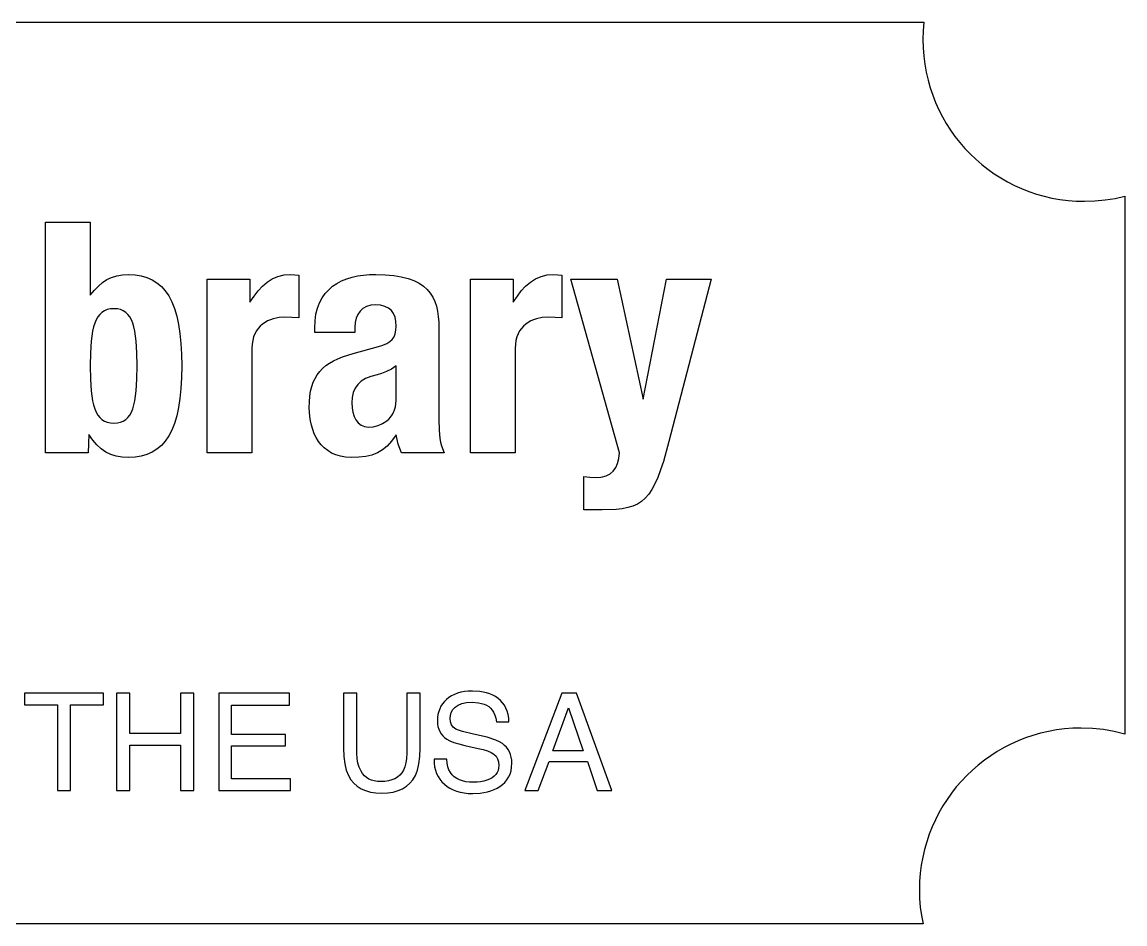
# Model space of a CAD drawing. Extents: x -37 to 37, y -70 to 70.
# Drawn here: x -0.22 to 37.14, y 3.36 to 33.9 of the extents above; entities that cross this region are included whole.
import ezdxf

# ---------------------------------------------------------------- set-up
doc = ezdxf.new("R2010")
doc.units = 0
doc.header["$MEASUREMENT"] = 0
doc.layers.get('0').update_dxf_attribs({"linetype": 'CONTINUOUS'})

msp = doc.modelspace()

# ---------------------------------------------------------------- linework, layer by layer
for p, q in [((-30.618, 33.904), (30.326, 33.904)), ((30.326, 33.904), (30.302, 33.61)), ((30.302, 33.61), (30.293, 33.309)), ((30.293, 33.309), (30.301, 33.027)), ((30.301, 33.027), (30.322, 32.749)), ((30.322, 32.749), (30.357, 32.475)), ((30.357, 32.475), (30.405, 32.205)), ((30.405, 32.205), (30.466, 31.94)), ((30.466, 31.94), (30.539, 31.681)), ((30.539, 31.681), (30.625, 31.426)), ((30.625, 31.426), (30.723, 31.178)), ((30.723, 31.178), (30.833, 30.935)), ((30.833, 30.935), (30.954, 30.699)), ((30.954, 30.699), (31.086, 30.47)), ((31.086, 30.47), (31.228, 30.248)), ((31.228, 30.248), (31.38, 30.033)), ((31.38, 30.033), (31.543, 29.826)), ((31.543, 29.826), (31.715, 29.627)), ((31.715, 29.627), (31.896, 29.437)), ((31.896, 29.437), (32.086, 29.256)), ((32.086, 29.256), (32.285, 29.084)), ((32.285, 29.084), (32.492, 28.921)), ((32.492, 28.921), (32.706, 28.769)), ((32.706, 28.769), (32.929, 28.626)), ((32.929, 28.626), (33.158, 28.494)), ((33.158, 28.494), (33.394, 28.374)), ((33.394, 28.374), (33.637, 28.264)), ((33.637, 28.264), (33.885, 28.166)), ((33.885, 28.166), (34.14, 28.08)), ((34.14, 28.08), (34.4, 28.006)), ((34.4, 28.006), (34.665, 27.945)), ((34.665, 27.945), (34.935, 27.897)), ((34.935, 27.897), (35.209, 27.862)), ((35.209, 27.862), (35.487, 27.841)), ((35.487, 27.841), (35.769, 27.834)), ((35.769, 27.834), (36.121, 27.845)), ((36.121, 27.845), (36.466, 27.878)), ((36.466, 27.878), (36.805, 27.932)), ((36.805, 27.932), (37.136, 28.006)), ((37.136, 28.006), (37.136, 9.784)), ((0.578, 27.13), (2.089, 27.13)), ((0.578, 19.309), (0.578, 27.13)), ((2.089, 27.13), (2.089, 24.654)), ((2.364, 24.962), (2.503, 25.083)), ((2.503, 25.083), (2.652, 25.181)), ((2.652, 25.181), (2.813, 25.257)), ((2.813, 25.257), (2.987, 25.312)), ((2.987, 25.312), (3.176, 25.344)), ((3.176, 25.344), (3.381, 25.355)), ((3.381, 25.355), (3.605, 25.344)), ((3.605, 25.344), (3.814, 25.312)), ((3.814, 25.312), (4.008, 25.257)), ((4.008, 25.257), (4.186, 25.179)), ((4.186, 25.179), (4.349, 25.077)), ((4.349, 25.077), (4.497, 24.952)), ((6.054, 25.201), (7.5, 25.201)), ((6.054, 19.309), (6.054, 25.201)), ((7.5, 25.201), (7.5, 24.413)), ((7.922, 24.961), (8.082, 25.098)), ((8.082, 25.098), (8.256, 25.207)), ((8.256, 25.207), (8.447, 25.288)), ((8.447, 25.288), (8.654, 25.338)), ((8.654, 25.338), (8.88, 25.355)), ((8.88, 25.355), (9.154, 25.333)), ((9.154, 25.333), (9.154, 23.887)), ((10.298, 24.955), (10.445, 25.054)), ((10.445, 25.054), (10.605, 25.138)), ((10.605, 25.138), (10.775, 25.207)), ((10.775, 25.207), (10.956, 25.262)), ((10.956, 25.262), (11.146, 25.304)), ((11.146, 25.304), (11.344, 25.333)), ((11.344, 25.333), (11.549, 25.349)), ((11.549, 25.349), (11.76, 25.355)), ((11.76, 25.355), (12.08, 25.346)), ((12.08, 25.346), (12.368, 25.321)), ((12.368, 25.321), (12.625, 25.279)), ((12.625, 25.279), (12.852, 25.222)), ((12.852, 25.222), (13.052, 25.15)), ((13.052, 25.15), (13.226, 25.063)), ((13.226, 25.063), (13.375, 24.963)), ((14.97, 25.201), (16.414, 25.201)), ((14.97, 19.309), (14.97, 25.201)), ((16.414, 25.201), (16.414, 24.413)), ((16.837, 24.961), (16.997, 25.098)), ((16.997, 25.098), (17.172, 25.207)), ((17.172, 25.207), (17.362, 25.288)), ((17.362, 25.288), (17.57, 25.338)), ((17.57, 25.338), (17.795, 25.355)), ((17.795, 25.355), (18.068, 25.333)), ((18.068, 25.333), (18.068, 23.887)), ((20.017, 19.309), (18.363, 25.201)), ((18.363, 25.201), (19.939, 25.201)), ((19.939, 25.201), (20.816, 21.128)), ((20.816, 21.128), (21.605, 25.201)), ((21.605, 25.201), (23.116, 25.201)), ((23.116, 25.201), (21.692, 19.703)), ((2.089, 24.654), (2.234, 24.819)), ((2.234, 24.819), (2.364, 24.962)), ((4.497, 24.952), (4.631, 24.802)), ((4.631, 24.802), (4.749, 24.627)), ((7.643, 24.617), (7.776, 24.8)), ((7.776, 24.8), (7.922, 24.961)), ((9.942, 24.56), (10.045, 24.709)), ((10.045, 24.709), (10.165, 24.84)), ((10.165, 24.84), (10.298, 24.955)), ((13.375, 24.963), (13.502, 24.85)), ((13.502, 24.85), (13.608, 24.724)), ((13.608, 24.724), (13.694, 24.587)), ((16.557, 24.617), (16.69, 24.8)), ((16.69, 24.8), (16.837, 24.961)), ((4.749, 24.627), (4.854, 24.426)), ((4.854, 24.426), (4.943, 24.199)), ((7.5, 24.413), (7.643, 24.617)), ((9.785, 24.209), (9.854, 24.394)), ((9.854, 24.394), (9.942, 24.56)), ((11.588, 24.311), (11.446, 24.27)), ((11.75, 24.325), (11.588, 24.311)), ((11.924, 24.313), (11.75, 24.325)), ((12.072, 24.275), (11.924, 24.313)), ((13.694, 24.587), (13.763, 24.438)), ((13.763, 24.438), (13.815, 24.278)), ((16.414, 24.413), (16.557, 24.617)), ((2.343, 23.918), (2.287, 23.819)), ((2.408, 24.002), (2.343, 23.918)), ((2.483, 24.071), (2.408, 24.002)), ((2.568, 24.124), (2.483, 24.071)), ((2.663, 24.163), (2.568, 24.124)), ((2.77, 24.186), (2.663, 24.163)), ((2.89, 24.193), (2.77, 24.186)), ((3.007, 24.186), (2.89, 24.193)), ((3.112, 24.163), (3.007, 24.186)), ((3.207, 24.124), (3.112, 24.163)), ((3.29, 24.071), (3.207, 24.124)), ((3.364, 24.002), (3.29, 24.071)), ((3.428, 23.918), (3.364, 24.002)), ((3.483, 23.819), (3.428, 23.918)), ((4.943, 24.199), (5.019, 23.945)), ((5.019, 23.945), (5.081, 23.664)), ((8.683, 23.909), (8.484, 23.896)), ((8.918, 23.902), (8.683, 23.909)), ((9.702, 23.781), (9.733, 24.005)), ((9.733, 24.005), (9.785, 24.209)), ((11.149, 24.003), (11.093, 23.872)), ((11.227, 24.114), (11.149, 24.003)), ((11.326, 24.204), (11.227, 24.114)), ((11.446, 24.27), (11.326, 24.204)), ((12.193, 24.215), (12.072, 24.275)), ((12.289, 24.132), (12.193, 24.215)), ((12.362, 24.028), (12.289, 24.132)), ((12.412, 23.905), (12.362, 24.028)), ((13.815, 24.278), (13.853, 24.109)), ((13.853, 24.109), (13.879, 23.93)), ((13.879, 23.93), (13.892, 23.743)), ((17.597, 23.909), (17.398, 23.896)), ((17.833, 23.902), (17.597, 23.909)), ((2.199, 23.576), (2.166, 23.432)), ((2.239, 23.705), (2.199, 23.576)), ((2.287, 23.819), (2.239, 23.705)), ((3.53, 23.705), (3.483, 23.819)), ((3.57, 23.576), (3.53, 23.705)), ((3.602, 23.432), (3.57, 23.576)), ((5.081, 23.664), (5.128, 23.355)), ((7.85, 23.606), (7.78, 23.529)), ((7.927, 23.674), (7.85, 23.606)), ((8.01, 23.732), (7.927, 23.674)), ((8.098, 23.781), (8.01, 23.732)), ((8.191, 23.822), (8.098, 23.781)), ((8.286, 23.854), (8.191, 23.822)), ((8.484, 23.896), (8.286, 23.854)), ((9.154, 23.887), (8.918, 23.902)), ((9.691, 23.537), (9.702, 23.781)), ((9.691, 23.395), (9.691, 23.537)), ((11.06, 23.723), (11.048, 23.558)), ((11.048, 23.558), (11.048, 23.395)), ((11.093, 23.872), (11.06, 23.723)), ((12.441, 23.762), (12.412, 23.905)), ((12.451, 23.602), (12.441, 23.762)), ((12.443, 23.465), (12.451, 23.602)), ((13.892, 23.743), (13.897, 23.548)), ((13.897, 23.548), (13.897, 20.449)), ((16.765, 23.606), (16.696, 23.529)), ((16.842, 23.674), (16.765, 23.606)), ((16.925, 23.732), (16.842, 23.674)), ((17.013, 23.781), (16.925, 23.732)), ((17.106, 23.822), (17.013, 23.781)), ((17.201, 23.854), (17.106, 23.822)), ((17.398, 23.896), (17.201, 23.854)), ((18.068, 23.887), (17.833, 23.902)), ((2.166, 23.432), (2.12, 23.099)), ((3.647, 23.099), (3.602, 23.432)), ((5.128, 23.355), (5.162, 23.017)), ((7.624, 23.238), (7.592, 23.119)), ((7.666, 23.346), (7.624, 23.238)), ((7.719, 23.443), (7.666, 23.346)), ((7.78, 23.529), (7.719, 23.443)), ((11.048, 23.395), (9.691, 23.395)), ((12.318, 23.155), (12.379, 23.243)), ((12.379, 23.243), (12.42, 23.346)), ((12.42, 23.346), (12.443, 23.465)), ((16.539, 23.238), (16.507, 23.119)), ((16.581, 23.346), (16.539, 23.238)), ((16.634, 23.443), (16.581, 23.346)), ((16.696, 23.529), (16.634, 23.443)), ((2.12, 23.099), (2.096, 22.706)), ((3.671, 22.706), (3.647, 23.099)), ((5.162, 23.017), (5.182, 22.651)), ((7.572, 22.989), (7.566, 22.847)), ((7.566, 22.847), (7.566, 19.309)), ((7.592, 23.119), (7.572, 22.989)), ((10.994, 22.683), (11.849, 22.913)), ((11.849, 22.913), (12.003, 22.961)), ((12.003, 22.961), (12.132, 23.016)), ((12.132, 23.016), (12.236, 23.08)), ((12.236, 23.08), (12.318, 23.155)), ((16.488, 22.989), (16.481, 22.847)), ((16.481, 22.847), (16.481, 19.309)), ((16.507, 23.119), (16.488, 22.989)), ((2.096, 22.706), (2.089, 22.255)), ((3.678, 22.255), (3.671, 22.706)), ((5.182, 22.651), (5.189, 22.255)), ((10.188, 22.352), (10.323, 22.431)), ((10.323, 22.431), (10.47, 22.502)), ((10.47, 22.502), (10.631, 22.567)), ((10.631, 22.567), (10.994, 22.683)), ((2.089, 22.255), (2.096, 21.804)), ((3.671, 21.804), (3.678, 22.255)), ((5.189, 22.255), (5.182, 21.86)), ((9.775, 21.958), (9.86, 22.071)), ((9.86, 22.071), (9.957, 22.173)), ((9.957, 22.173), (10.066, 22.267)), ((10.066, 22.267), (10.188, 22.352)), ((12.119, 22.067), (11.955, 22.003)), ((12.288, 22.151), (12.119, 22.067)), ((12.451, 22.255), (12.288, 22.151)), ((12.451, 21.095), (12.451, 22.255)), ((2.096, 21.804), (2.12, 21.412)), ((3.647, 21.412), (3.671, 21.804)), ((5.182, 21.86), (5.162, 21.493)), ((9.591, 21.557), (9.641, 21.702)), ((9.641, 21.702), (9.702, 21.836)), ((9.702, 21.836), (9.775, 21.958)), ((11.265, 21.739), (11.147, 21.631)), ((11.413, 21.829), (11.265, 21.739)), ((11.592, 21.903), (11.413, 21.829)), ((11.805, 21.96), (11.592, 21.903)), ((11.955, 22.003), (11.805, 21.96)), ((2.12, 21.412), (2.166, 21.079)), ((3.602, 21.079), (3.647, 21.412)), ((5.162, 21.493), (5.128, 21.156)), ((9.526, 21.228), (9.553, 21.399)), ((9.553, 21.399), (9.591, 21.557)), ((10.997, 21.359), (10.962, 21.193)), ((11.059, 21.505), (10.997, 21.359)), ((11.147, 21.631), (11.059, 21.505)), ((2.166, 21.079), (2.199, 20.935)), ((2.199, 20.935), (2.239, 20.806)), ((3.53, 20.806), (3.57, 20.935)), ((3.57, 20.935), (3.602, 21.079)), ((5.128, 21.156), (5.081, 20.847)), ((9.505, 20.843), (9.51, 21.043)), ((9.51, 21.043), (9.526, 21.228)), ((10.962, 21.193), (10.95, 21.007)), ((10.95, 21.007), (10.958, 20.842)), ((12.427, 20.87), (12.445, 20.978)), ((12.445, 20.978), (12.451, 21.095)), ((2.239, 20.806), (2.287, 20.692)), ((2.287, 20.692), (2.343, 20.593)), ((2.343, 20.593), (2.408, 20.509)), ((3.364, 20.509), (3.428, 20.593)), ((3.428, 20.593), (3.483, 20.692)), ((3.483, 20.692), (3.53, 20.806)), ((5.019, 20.566), (4.943, 20.312)), ((5.081, 20.847), (5.019, 20.566)), ((9.523, 20.544), (9.505, 20.843)), ((10.958, 20.842), (10.982, 20.689)), ((10.982, 20.689), (11.024, 20.549)), ((11.024, 20.549), (11.083, 20.428)), ((12.263, 20.523), (12.316, 20.598)), ((12.316, 20.598), (12.362, 20.68)), ((12.362, 20.68), (12.4, 20.771)), ((12.4, 20.771), (12.427, 20.87)), ((2.408, 20.509), (2.483, 20.44)), ((2.483, 20.44), (2.568, 20.386)), ((2.568, 20.386), (2.663, 20.348)), ((2.663, 20.348), (2.77, 20.325)), ((2.77, 20.325), (2.89, 20.317)), ((2.89, 20.317), (3.007, 20.325)), ((3.007, 20.325), (3.112, 20.348)), ((3.112, 20.348), (3.207, 20.386)), ((3.207, 20.386), (3.29, 20.44)), ((3.29, 20.44), (3.364, 20.509)), ((4.943, 20.312), (4.854, 20.085)), ((9.546, 20.394), (9.523, 20.544)), ((9.58, 20.246), (9.546, 20.394)), ((9.623, 20.102), (9.58, 20.246)), ((11.083, 20.428), (11.162, 20.327)), ((11.162, 20.327), (11.26, 20.251)), ((11.26, 20.251), (11.317, 20.223)), ((11.317, 20.223), (11.379, 20.202)), ((11.379, 20.202), (11.447, 20.19)), ((11.447, 20.19), (11.52, 20.185)), ((11.52, 20.185), (11.677, 20.198)), ((11.677, 20.198), (11.837, 20.237)), ((11.837, 20.237), (11.993, 20.303)), ((11.993, 20.303), (12.137, 20.398)), ((12.137, 20.398), (12.203, 20.457)), ((12.203, 20.457), (12.263, 20.523)), ((13.897, 20.449), (13.904, 20.087)), ((2.045, 19.934), (2.023, 19.309)), ((2.173, 19.743), (2.045, 19.934)), ((4.749, 19.884), (4.631, 19.709)), ((4.854, 20.085), (4.749, 19.884)), ((9.678, 19.962), (9.623, 20.102)), ((9.744, 19.829), (9.678, 19.962)), ((9.822, 19.703), (9.744, 19.829)), ((12.451, 19.922), (12.293, 19.713)), ((12.523, 19.612), (12.451, 19.922)), ((13.904, 20.087), (13.932, 19.801)), ((13.932, 19.801), (13.956, 19.675)), ((2.31, 19.581), (2.173, 19.743)), ((2.457, 19.447), (2.31, 19.581)), ((2.615, 19.339), (2.457, 19.447)), ((4.349, 19.434), (4.186, 19.332)), ((4.497, 19.559), (4.349, 19.434)), ((4.631, 19.709), (4.497, 19.559)), ((9.913, 19.587), (9.822, 19.703)), ((10.016, 19.481), (9.913, 19.587)), ((10.132, 19.388), (10.016, 19.481)), ((12.148, 19.544), (11.99, 19.41)), ((12.293, 19.713), (12.148, 19.544)), ((12.572, 19.456), (12.523, 19.612)), ((12.636, 19.309), (12.572, 19.456)), ((13.956, 19.675), (13.988, 19.554)), ((13.988, 19.554), (14.082, 19.309)), ((21.692, 19.703), (21.502, 19.019)), ((2.023, 19.309), (0.578, 19.309)), ((2.786, 19.258), (2.615, 19.339)), ((2.97, 19.2), (2.786, 19.258)), ((3.168, 19.167), (2.97, 19.2)), ((3.381, 19.156), (3.168, 19.167)), ((3.605, 19.166), (3.381, 19.156)), ((3.814, 19.199), (3.605, 19.166)), ((4.008, 19.254), (3.814, 19.199)), ((4.186, 19.332), (4.008, 19.254)), ((7.566, 19.309), (6.054, 19.309)), ((10.262, 19.308), (10.132, 19.388)), ((10.406, 19.244), (10.262, 19.308)), ((10.565, 19.196), (10.406, 19.244)), ((10.739, 19.166), (10.565, 19.196)), ((10.928, 19.156), (10.739, 19.166)), ((11.186, 19.164), (10.928, 19.156)), ((11.418, 19.189), (11.186, 19.164)), ((11.628, 19.237), (11.418, 19.189)), ((11.818, 19.309), (11.628, 19.237)), ((11.99, 19.41), (11.818, 19.309)), ((14.082, 19.309), (12.636, 19.309)), ((16.481, 19.309), (14.97, 19.309)), ((19.95, 18.957), (19.992, 19.122)), ((19.992, 19.122), (20.017, 19.309)), ((19.696, 18.602), (19.804, 18.696)), ((19.804, 18.696), (19.888, 18.815)), ((19.888, 18.815), (19.95, 18.957)), ((21.408, 18.733), (21.313, 18.481)), ((21.502, 19.019), (21.408, 18.733)), ((18.812, 18.51), (19.009, 18.485)), ((18.812, 17.382), (18.812, 18.51)), ((19.009, 18.485), (19.205, 18.477)), ((19.205, 18.477), (19.399, 18.492)), ((19.399, 18.492), (19.561, 18.533)), ((19.561, 18.533), (19.696, 18.602)), ((21.313, 18.481), (21.216, 18.262)), ((21.113, 18.074), (21.005, 17.913)), ((21.216, 18.262), (21.113, 18.074)), ((20.62, 17.579), (20.466, 17.51)), ((20.76, 17.668), (20.62, 17.579)), ((20.887, 17.779), (20.76, 17.668)), ((21.005, 17.913), (20.887, 17.779)), ((19.426, 17.382), (18.812, 17.382)), ((19.904, 17.398), (19.426, 17.382)), ((20.11, 17.421), (19.904, 17.398)), ((20.297, 17.458), (20.11, 17.421)), ((20.466, 17.51), (20.297, 17.458)), ((14.764, 11.226), (14.642, 11.203)), ((14.894, 11.24), (14.764, 11.226)), ((15.032, 11.245), (14.894, 11.24)), ((15.281, 11.23), (15.032, 11.245)), ((15.513, 11.184), (15.281, 11.23)), ((-0.133, 11.169), (-0.133, 10.778)), ((2.542, 11.169), (-0.133, 11.169)), ((2.542, 10.778), (2.542, 11.169)), ((2.983, 11.169), (2.983, 7.876)), ((3.425, 11.169), (2.983, 11.169)), ((3.425, 9.807), (3.425, 11.169)), ((5.595, 11.169), (5.141, 11.169)), ((5.141, 11.169), (5.141, 9.807)), ((5.595, 7.876), (5.595, 11.169)), ((6.44, 11.169), (6.44, 7.876)), ((8.838, 11.169), (6.44, 11.169)), ((8.838, 10.766), (8.838, 11.169)), ((11.121, 11.169), (10.667, 11.169)), ((10.667, 11.169), (10.667, 9.315)), ((11.121, 9.138), (11.121, 11.169)), ((13.266, 11.169), (12.812, 11.169)), ((12.812, 11.169), (12.812, 9.138)), ((13.266, 9.315), (13.266, 11.169)), ((14.084, 10.893), (14.022, 10.816)), ((14.156, 10.963), (14.084, 10.893)), ((14.236, 11.026), (14.156, 10.963)), ((14.324, 11.082), (14.236, 11.026)), ((14.422, 11.131), (14.324, 11.082)), ((14.528, 11.171), (14.422, 11.131)), ((14.642, 11.203), (14.528, 11.171)), ((14.68, 10.821), (14.836, 10.855)), ((14.836, 10.855), (15.02, 10.867)), ((15.02, 10.867), (15.242, 10.85)), ((15.242, 10.85), (15.341, 10.829)), ((15.621, 11.15), (15.513, 11.184)), ((15.723, 11.107), (15.621, 11.15)), ((15.818, 11.056), (15.723, 11.107)), ((15.906, 10.996), (15.818, 11.056)), ((15.986, 10.928), (15.906, 10.996)), ((16.057, 10.851), (15.986, 10.928)), ((16.119, 10.765), (16.057, 10.851)), ((18.06, 11.169), (16.811, 7.876)), ((18.565, 11.169), (18.06, 11.169)), ((19.751, 7.876), (18.565, 11.169)), ((-0.133, 10.778), (0.977, 10.778)), ((0.977, 10.778), (0.977, 7.876)), ((1.419, 7.876), (1.419, 10.778)), ((1.419, 10.778), (2.542, 10.778)), ((6.869, 10.766), (8.838, 10.766)), ((6.869, 9.769), (6.869, 10.766)), ((13.891, 10.549), (13.866, 10.449)), ((13.925, 10.644), (13.891, 10.549)), ((13.969, 10.733), (13.925, 10.644)), ((14.022, 10.816), (13.969, 10.733)), ((14.286, 10.419), (14.317, 10.521)), ((14.317, 10.521), (14.371, 10.615)), ((14.371, 10.615), (14.449, 10.698)), ((14.449, 10.698), (14.551, 10.768)), ((14.551, 10.768), (14.68, 10.821)), ((15.341, 10.829), (15.431, 10.8)), ((15.431, 10.8), (15.513, 10.763)), ((15.513, 10.763), (15.586, 10.718)), ((15.586, 10.718), (15.649, 10.664)), ((15.649, 10.664), (15.701, 10.602)), ((15.701, 10.602), (15.753, 10.526)), ((15.753, 10.526), (15.796, 10.433)), ((16.171, 10.67), (16.119, 10.765)), ((16.213, 10.566), (16.171, 10.67)), ((16.244, 10.453), (16.213, 10.566)), ((17.758, 9.226), (18.288, 10.677)), ((18.288, 10.677), (18.78, 9.226)), ((13.851, 10.345), (13.846, 10.236)), ((13.846, 10.236), (13.852, 10.135)), ((13.866, 10.449), (13.851, 10.345)), ((13.852, 10.135), (13.867, 10.042)), ((14.275, 10.312), (14.286, 10.419)), ((14.287, 10.198), (14.275, 10.312)), ((14.324, 10.102), (14.287, 10.198)), ((14.387, 10.022), (14.324, 10.102)), ((15.796, 10.433), (15.829, 10.323)), ((15.829, 10.323), (15.852, 10.198)), ((15.852, 10.198), (16.269, 10.198)), ((16.262, 10.33), (16.244, 10.453)), ((16.269, 10.198), (16.262, 10.33)), ((5.141, 9.807), (3.425, 9.807)), ((8.699, 9.769), (6.869, 9.769)), ((8.699, 9.391), (8.699, 9.769)), ((13.867, 10.042), (13.893, 9.955)), ((13.893, 9.955), (13.928, 9.875)), ((13.928, 9.875), (13.973, 9.801)), ((13.973, 9.801), (14.027, 9.734)), ((14.027, 9.734), (14.09, 9.673)), ((14.477, 9.958), (14.387, 10.022)), ((14.565, 9.918), (14.477, 9.958)), ((14.693, 9.875), (14.565, 9.918)), ((15.07, 9.782), (14.693, 9.875)), ((15.537, 9.681), (15.07, 9.782)), ((34.021, 9.744), (33.767, 9.658)), ((34.281, 9.817), (34.021, 9.744)), ((34.546, 9.879), (34.281, 9.817)), ((34.815, 9.927), (34.546, 9.879)), ((35.089, 9.962), (34.815, 9.927)), ((35.367, 9.983), (35.089, 9.962)), ((35.648, 9.99), (35.367, 9.983)), ((36.033, 9.977), (35.648, 9.99)), ((36.41, 9.938), (36.033, 9.977)), ((36.777, 9.874), (36.41, 9.938)), ((37.136, 9.784), (36.777, 9.874)), ((3.425, 9.416), (5.141, 9.416)), ((3.425, 7.876), (3.425, 9.416)), ((5.141, 9.416), (5.141, 7.876)), ((6.869, 8.268), (6.869, 9.391)), ((6.869, 9.391), (8.699, 9.391)), ((14.09, 9.673), (14.162, 9.618)), ((14.162, 9.618), (14.271, 9.561)), ((14.271, 9.561), (14.409, 9.506)), ((14.409, 9.506), (14.579, 9.453)), ((14.579, 9.453), (14.78, 9.403)), ((14.78, 9.403), (15.234, 9.302)), ((15.829, 9.583), (15.537, 9.681)), ((15.95, 9.528), (15.829, 9.583)), ((16.054, 9.466), (15.95, 9.528)), ((16.126, 9.406), (16.054, 9.466)), ((16.189, 9.339), (16.126, 9.406)), ((33.276, 9.45), (33.04, 9.329)), ((33.518, 9.559), (33.276, 9.45)), ((33.767, 9.658), (33.518, 9.559)), ((10.667, 9.315), (10.678, 9.029)), ((10.678, 9.029), (10.711, 8.777)), ((11.129, 8.965), (11.121, 9.138)), ((12.805, 8.966), (12.783, 8.812)), ((12.812, 9.138), (12.805, 8.966)), ((13.222, 8.777), (13.255, 9.029)), ((13.255, 9.029), (13.266, 9.315)), ((15.234, 9.302), (15.402, 9.262)), ((15.402, 9.262), (15.547, 9.217)), ((15.547, 9.217), (15.667, 9.167)), ((15.667, 9.167), (15.764, 9.113)), ((15.764, 9.113), (15.838, 9.045)), ((15.838, 9.045), (15.889, 8.955)), ((16.243, 9.265), (16.189, 9.339)), ((16.288, 9.184), (16.243, 9.265)), ((16.323, 9.097), (16.288, 9.184)), ((16.349, 9.003), (16.323, 9.097)), ((16.365, 8.903), (16.349, 9.003)), ((18.78, 9.226), (17.758, 9.226)), ((32.589, 9.055), (32.374, 8.902)), ((32.811, 9.197), (32.589, 9.055)), ((33.04, 9.329), (32.811, 9.197)), ((10.711, 8.777), (10.763, 8.561)), ((11.153, 8.807), (11.129, 8.965)), ((11.196, 8.663), (11.153, 8.807)), ((11.26, 8.533), (11.196, 8.663)), ((12.748, 8.679), (12.698, 8.57)), ((12.783, 8.812), (12.748, 8.679)), ((13.17, 8.561), (13.222, 8.777)), ((14.162, 8.936), (13.733, 8.936)), ((13.733, 8.936), (13.738, 8.807)), ((13.738, 8.807), (13.754, 8.684)), ((13.754, 8.684), (13.781, 8.567)), ((14.176, 8.801), (14.162, 8.936)), ((14.201, 8.681), (14.176, 8.801)), ((14.238, 8.574), (14.201, 8.681)), ((15.889, 8.955), (15.919, 8.847)), ((15.922, 8.635), (15.902, 8.556)), ((15.919, 8.847), (15.928, 8.722)), ((15.928, 8.722), (15.922, 8.635)), ((16.341, 8.544), (16.363, 8.665)), ((16.363, 8.665), (16.37, 8.798)), ((16.37, 8.798), (16.365, 8.903)), ((17.266, 7.876), (17.631, 8.861)), ((17.631, 8.861), (18.931, 8.861)), ((18.931, 8.861), (19.259, 7.876)), ((32.167, 8.739), (31.969, 8.567)), ((32.374, 8.902), (32.167, 8.739)), ((8.875, 8.268), (6.869, 8.268)), ((8.875, 7.876), (8.875, 8.268)), ((10.763, 8.561), (10.831, 8.381)), ((10.831, 8.381), (10.915, 8.243)), ((10.915, 8.243), (11.015, 8.124)), ((11.312, 8.449), (11.26, 8.533)), ((11.373, 8.376), (11.312, 8.449)), ((11.444, 8.315), (11.373, 8.376)), ((11.523, 8.266), (11.444, 8.315)), ((11.612, 8.228), (11.523, 8.266)), ((11.709, 8.201), (11.612, 8.228)), ((12.302, 8.233), (12.189, 8.203)), ((12.403, 8.276), (12.302, 8.233)), ((12.494, 8.33), (12.403, 8.276)), ((12.573, 8.398), (12.494, 8.33)), ((12.641, 8.478), (12.573, 8.398)), ((12.698, 8.57), (12.641, 8.478)), ((12.917, 8.124), (13.018, 8.243)), ((13.018, 8.243), (13.102, 8.381)), ((13.102, 8.381), (13.17, 8.561)), ((13.781, 8.567), (13.82, 8.457)), ((13.82, 8.457), (13.869, 8.354)), ((13.869, 8.354), (13.93, 8.259)), ((13.93, 8.259), (14.002, 8.171)), ((14.288, 8.482), (14.238, 8.574)), ((14.35, 8.406), (14.288, 8.482)), ((14.421, 8.34), (14.35, 8.406)), ((14.502, 8.284), (14.421, 8.34)), ((14.594, 8.238), (14.502, 8.284)), ((14.696, 8.201), (14.594, 8.238)), ((15.524, 8.23), (15.418, 8.197)), ((15.618, 8.266), (15.524, 8.23)), ((15.699, 8.31), (15.618, 8.266)), ((15.769, 8.361), (15.699, 8.31)), ((15.826, 8.419), (15.769, 8.361)), ((15.87, 8.484), (15.826, 8.419)), ((15.902, 8.556), (15.87, 8.484)), ((16.134, 8.153), (16.202, 8.236)), ((16.202, 8.236), (16.26, 8.329)), ((16.26, 8.329), (16.307, 8.431)), ((16.307, 8.431), (16.341, 8.544)), ((31.778, 8.386), (31.597, 8.195)), ((31.969, 8.567), (31.778, 8.386)), ((0.977, 7.876), (1.419, 7.876)), ((2.983, 7.876), (3.425, 7.876)), ((5.141, 7.876), (5.595, 7.876)), ((6.44, 7.876), (8.875, 7.876)), ((11.015, 8.124), (11.133, 8.022)), ((11.133, 8.022), (11.266, 7.938)), ((11.266, 7.938), (11.416, 7.873)), ((11.416, 7.873), (11.583, 7.826)), ((11.815, 8.185), (11.709, 8.201)), ((11.929, 8.179), (11.815, 8.185)), ((12.065, 8.185), (11.929, 8.179)), ((12.189, 8.203), (12.065, 8.185)), ((12.35, 7.826), (12.517, 7.873)), ((12.517, 7.873), (12.667, 7.938)), ((12.667, 7.938), (12.8, 8.022)), ((12.8, 8.022), (12.917, 8.124)), ((14.002, 8.171), (14.086, 8.091)), ((14.086, 8.091), (14.175, 8.016)), ((14.175, 8.016), (14.273, 7.951)), ((14.273, 7.951), (14.38, 7.897)), ((14.38, 7.897), (14.495, 7.853)), ((14.495, 7.853), (14.619, 7.819)), ((14.81, 8.175), (14.696, 8.201)), ((14.934, 8.159), (14.81, 8.175)), ((15.07, 8.154), (14.934, 8.159)), ((15.191, 8.159), (15.07, 8.154)), ((15.307, 8.173), (15.191, 8.159)), ((15.418, 8.197), (15.307, 8.173)), ((15.545, 7.832), (15.66, 7.865)), ((15.66, 7.865), (15.769, 7.906)), ((15.769, 7.906), (15.872, 7.955)), ((15.872, 7.955), (15.968, 8.012)), ((15.968, 8.012), (16.055, 8.078)), ((16.055, 8.078), (16.134, 8.153)), ((16.811, 7.876), (17.266, 7.876)), ((19.259, 7.876), (19.751, 7.876)), ((31.425, 7.997), (31.263, 7.79)), ((31.597, 8.195), (31.425, 7.997)), ((11.583, 7.826), (11.767, 7.798)), ((11.767, 7.798), (11.966, 7.788)), ((11.966, 7.788), (12.166, 7.798)), ((12.166, 7.798), (12.35, 7.826)), ((14.619, 7.819), (14.751, 7.795)), ((14.751, 7.795), (14.894, 7.78)), ((14.894, 7.78), (15.045, 7.776)), ((15.045, 7.776), (15.301, 7.789)), ((15.301, 7.789), (15.545, 7.832)), ((31.11, 7.575), (30.968, 7.353)), ((31.263, 7.79), (31.11, 7.575)), ((30.836, 7.123), (30.715, 6.887)), ((30.968, 7.353), (30.836, 7.123)), ((30.715, 6.887), (30.605, 6.644)), ((30.507, 6.395), (30.421, 6.141)), ((30.605, 6.644), (30.507, 6.395)), ((30.421, 6.141), (30.347, 5.881)), ((30.286, 5.616), (30.238, 5.346)), ((30.347, 5.881), (30.286, 5.616)), ((30.238, 5.346), (30.203, 5.072)), ((30.203, 5.072), (30.182, 4.793)), ((30.182, 4.793), (30.175, 4.511)), ((30.175, 4.511), (30.183, 4.217)), ((30.183, 4.217), (30.205, 3.927)), ((30.205, 3.927), (30.243, 3.64)), ((30.243, 3.64), (30.297, 3.357)), ((30.297, 3.357), (-30.614, 3.357))]:
    msp.add_line(p, q)

doc.saveas('drawing.dxf')
